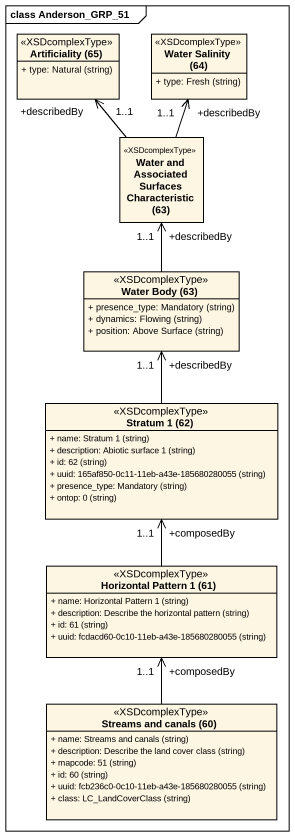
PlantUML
@startuml
mainframe class Anderson_GRP_51
hide circle
hide empty members
skinparam classAttributeIconSize 0
class "Artificiality (65)" as Artificiality_65 <<XSDcomplexType>> {
  {field} + type: Natural (string)
}
class "Water Salinity (64)" as Water_Salinity_64 <<XSDcomplexType>> {
  {field} + type: Fresh (string)
}
class "Water and Associated Surfaces Characteristic (63)" as Water_and_Associated <<XSDcomplexType>>
class "Water Body (63)" as Water_Body_63 <<XSDcomplexType>> {
  {field} + presence_type: Mandatory (string)
  {field} + dynamics: Flowing (string)
  {field} + position: Above Surface (string)
}
class "Stratum 1 (62)" as Stratum_1_62 <<XSDcomplexType>> {
  {field} + name: Stratum 1 (string)
  {field} + description: Abiotic surface 1 (string)
  {field} + id: 62 (string)
  {field} + uuid: 165af850-0c11-11eb-a43e-185680280055 (string)
  {field} + presence_type: Mandatory (string)
  {field} + ontop: 0 (string)
}
class "Horizontal Pattern 1 (61)" as Horizontal_Pattern_1_61 <<XSDcomplexType>> {
  {field} + name: Horizontal Pattern 1 (string)
  {field} + description: Describe the horizontal pattern (string)
  {field} + id: 61 (string)
  {field} + uuid: fcdacd60-0c10-11eb-a43e-185680280055 (string)
}
class "Streams and canals (60)" as Streams_and_canals_60 <<XSDcomplexType>> {
  {field} + name: Streams and canals (string)
  {field} + description: Describe the land cover class (string)
  {field} + mapcode: 51 (string)
  {field} + id: 60 (string)
  {field} + uuid: fcb236c0-0c10-11eb-a43e-185680280055 (string)
  {field} + class: LC_LandCoverClass (string)
}
Water_and_Associated -up-> "+describedBy\n1..1" Artificiality_65
Water_and_Associated -up-> "+describedBy\n1..1" Water_Salinity_64
Water_Body_63 -up-> "+describedBy\n1..1" Water_and_Associated
Stratum_1_62 -up-> "+describedBy\n1..1" Water_Body_63
Horizontal_Pattern_1_61 -up-> "+composedBy\n1..1" Stratum_1_62
Streams_and_canals_60 -up-> "+composedBy\n1..1" Horizontal_Pattern_1_61
@enduml
